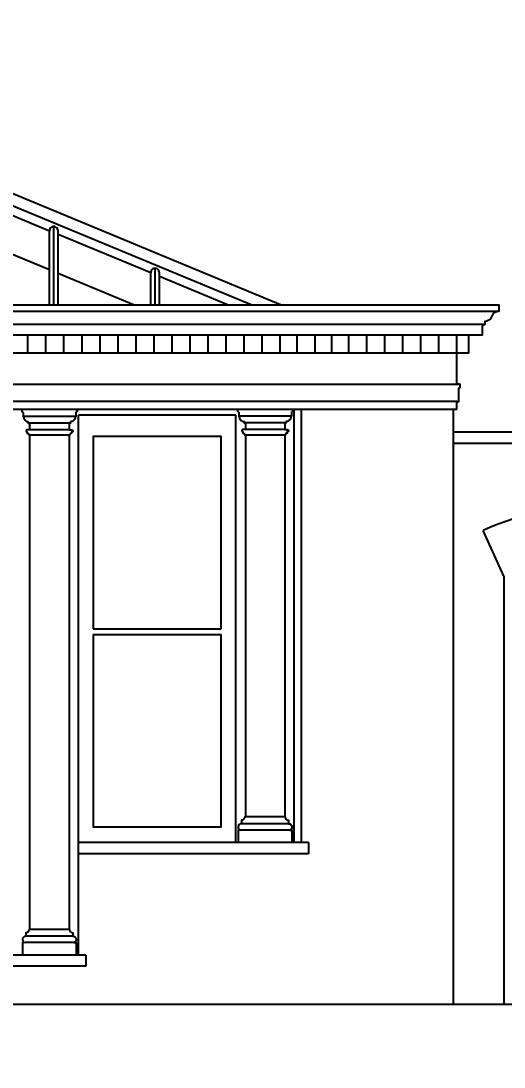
# Model space of a CAD drawing. Header units: millimetres. Extents: x -5841 to 140562, y 1006 to 102310.
# Drawn here: x 37140 to 39285, y 12876 to 17526 of the extents above; entities that cross this region are included whole.
import ezdxf

# ---------------------------------------------------------------- set-up
doc = ezdxf.new("R2010")
doc.units = ezdxf.units.MM
doc.header["$LTSCALE"] = 10
doc.layers.add('CONCEPT HOUSE', color=7, linetype='Continuous')
doc.styles.add('1-20', font='romans.shx', dxfattribs={"width": 0.8, "height": 35})
doc.styles.get("Standard").update_dxf_attribs({"font": 'arial.ttf'})
doc.dimstyles.new('1-20', dxfattribs={"dimtxt": 35, "dimasz": 40, "dimexe": 40, "dimexo": 40, "dimgap": 40, "dimtad": 1, "dimdec": 0, "dimzin": 0, "dimdsep": 46, "dimtxsty": '1-20', "dimblk": 'OBLIQUE', "dimcen": 40, "dimdle": 40, "dimclrd": 251, "dimclre": 251, "dimclrt": 251, "dimadec": 0, "dimazin": 0, "dimtfac": 1, "dimtdec": 0, "dimtix": 1, "dimtmove": 1, "dimatfit": 3, "dimfxl": 1, "dimtolj": 1, "dimtzin": 0, "dimlwd": 25, "dimarcsym": 0})
doc.dimstyles.get("Standard").update_dxf_attribs({"dimtxt": 0.18, "dimasz": 0.18, "dimexe": 0.18, "dimexo": 0.0625, "dimgap": 0.09, "dimtad": 0, "dimtih": 1, "dimtoh": 1, "dimdec": 4, "dimzin": 0, "dimdsep": 46, "dimtxsty": 'Standard', "dimcen": 0.09, "dimadec": 0, "dimazin": 0, "dimtfac": 1, "dimtdec": 4, "dimtofl": 0, "dimtmove": 0, "dimatfit": 3, "dimfxl": 1, "dimtolj": 1, "dimtzin": 0, "dimarcsym": 0})

# ---------------------------------------------------------------- blocks, each defined once
blk = doc.blocks.new('*D')
at = {"color": 0}
for p, q in [((14813.8, 14384.4), (14813.8, 14508.2)), ((14813.8, 14508), (15071.8, 14508)), ((15073, 14508), (15331, 14508)), ((15331, 14384.4), (15331, 14508.2))]:
    blk.add_line(p, q, dxfattribs=at)
for points in [[(14813.8, 14508), (14814, 14508), (14814, 14508)], [(15331, 14508), (15330.8, 14508), (15330.8, 14508)]]:
    blk.add_solid(points, dxfattribs=at)
at = {"layer": 'CONCEPT HOUSE', "color": 0}
for p, q in [((62773.1, 65663.8), (62801.4, 65635.5)), ((62787.2, 65689.7), (62787.2, 58835.1)), ((63893.6, 65649.7), (62747.2, 65649.7)), ((62787.2, 62262.4), (62670.6, 62535.3)), ((63893.6, 58875.1), (62747.2, 58875.1)), ((62773.1, 58889.2), (62801.4, 58861)), ((11738.8, 15660), (12011.7, 15776.6)), ((9049.6, 15645.8), (9077.9, 15674.1)), ((9063.8, 15243.5), (9063.8, 15700)), ((14399.6, 15645.8), (14427.9, 15674.1)), ((14413.8, 15243.5), (14413.8, 15700)), ((14453.8, 15660), (9023.8, 15660)), ((6793.6, 14148.5), (6821.8, 14120.2)), ((6807.7, 14174.3), (6807.7, 8989.3)), ((7253.9, 14134.3), (6767.7, 14134.3)), ((6807.7, 11581.8), (6691.1, 11854.8)), ((18838.8, 9698.7), (19111.7, 9815.4)), ((15163.8, 9419.3), (15163.8, 9738.7)), ((22513.8, 9338.9), (22513.8, 9738.7)), ((15123.8, 9698.7), (22553.8, 9698.7)), ((15149.6, 9684.6), (15177.9, 9712.9)), ((22499.6, 9684.6), (22527.9, 9712.9)), ((7253.9, 9029.3), (6767.7, 9029.3)), ((6793.6, 9043.5), (6821.8, 9015.2)), ((9463.8, 7725.3), (9463.8, 6739)), ((22863.8, 7725.3), (22863.8, 6739)), ((16163.8, 6779), (16494.9, 6895.6)), ((9449.6, 6764.8), (9477.9, 6793.1)), ((22849.6, 6764.8), (22877.9, 6793.1)), ((9423.8, 6779), (22903.8, 6779))]:
    blk.add_line(p, q, dxfattribs=at)
at = {"color": 0, "insert": (15072.4, 14508), "char_height": 0.18, "attachment_point": 5}
blk.add_mtext('517.2008', dxfattribs=at)
at = {"layer": 'CONCEPT HOUSE', "color": 0, "char_height": 150, "attachment_point": 5, "rotation": 90}
for s, insert in [('6775', (62670.6, 62262.4)), ('5105', (6691.1, 11581.8))]:
    blk.add_mtext(s, dxfattribs=dict(at, insert=insert))
at = {"layer": 'CONCEPT HOUSE', "color": 0, "char_height": 150, "attachment_point": 5}
for s, insert in [('5350', (11738.8, 15776.6)), ('7350', (18838.8, 9815.4)), ('13400', (16163.8, 6895.6))]:
    blk.add_mtext(s, dxfattribs=dict(at, insert=insert))
blk = doc.blocks.new('_Oblique')
at = {"color": 0}
blk.add_line((-0.35, -0.35), (0.35, 0.35), dxfattribs=at)

msp = doc.modelspace()

# ---------------------------------------------------------------- linework, layer by layer
at = {"color": 140}
for p, q in [((39128.80916, 16049.34566), (39128.80916, 16129.34566)), ((38675.86251, 16049.34566), (38595.86251, 16049.34566)), ((39128.80916, 16049.34566), (39075.86251, 16049.34566))]:
    msp.add_line(p, q, dxfattribs=at)
for points in [[(37170.86251, 16049.34566), (37090.86251, 16049.34566), (37090.86251, 16129.34566)], [(37250.86251, 16049.34566), (37170.86251, 16049.34566), (37170.86251, 16129.34566)], [(37330.86251, 16049.34566), (37250.86251, 16049.34566), (37250.86251, 16129.34566)], [(37410.86251, 16049.34566), (37330.86251, 16049.34566), (37330.86251, 16129.34566)], [(37490.86251, 16049.34566), (37410.86251, 16049.34566), (37410.86251, 16129.34566)], [(37570.86251, 16049.34566), (37490.86251, 16049.34566), (37490.86251, 16129.34566)], [(37650.86251, 16049.34566), (37570.86251, 16049.34566), (37570.86251, 16129.34566)], [(37730.86251, 16049.34566), (37650.86251, 16049.34566), (37650.86251, 16129.34566)], [(37810.86251, 16049.34566), (37730.86251, 16049.34566), (37730.86251, 16129.34566)], [(37890.86251, 16049.34566), (37810.86251, 16049.34566), (37810.86251, 16129.34566)], [(37970.86251, 16049.34566), (37890.86251, 16049.34566), (37890.86251, 16129.34566)], [(38050.86251, 16049.34566), (37970.86251, 16049.34566), (37970.86251, 16129.34566)], [(38130.86251, 16049.34566), (38050.86251, 16049.34566), (38050.86251, 16129.34566)], [(38210.86251, 16049.34566), (38130.86251, 16049.34566), (38130.86251, 16129.34566)], [(38290.86251, 16049.34566), (38210.86251, 16049.34566), (38210.86251, 16129.34566)], [(38365.86251, 16049.34566), (38290.86251, 16049.34566), (38290.86251, 16129.34566)], [(38445.86251, 16049.34566), (38365.86251, 16049.34566), (38365.86251, 16129.34566)], [(38520.86251, 16049.34566), (38445.86251, 16049.34566), (38445.86251, 16129.34566)], [(38595.86251, 16049.34566), (38520.86251, 16049.34566), (38520.86251, 16129.34566)], [(38595.86251, 16049.34566), (38595.86251, 16129.34566)], [(38755.86251, 16049.34566), (38675.86251, 16049.34566), (38675.86251, 16129.34566)], [(38835.86251, 16049.34566), (38755.86251, 16049.34566), (38755.86251, 16129.34566)], [(38915.86251, 16049.34566), (38835.86251, 16049.34566), (38835.86251, 16129.34566)], [(38995.86251, 16049.34566), (38915.86251, 16049.34566), (38915.86251, 16129.34566)], [(39075.86251, 16049.34566), (38995.86251, 16049.34566), (38995.86251, 16129.34566)]]:
    msp.add_lwpolyline(points, dxfattribs=at)
at = {"layer": 'CONCEPT HOUSE', "color": 140, "ltscale": 10}
for p, q in [((37285.40991, 16264.52479), (37285.40991, 16612.60139)), ((37266.40991, 16264.52479), (37266.40991, 16594.94344)), ((37304.40991, 16264.52479), (37304.40991, 16594.94344)), ((37735.40991, 16264.52479), (37735.40991, 16426.20529)), ((37716.40991, 16264.52479), (37716.40991, 16408.54734)), ((37754.40991, 16264.52479), (37754.40991, 16408.54734)), ((39060.40991, 15799.09372), (34122.91743, 15799.09372)), ((37380.40991, 15767.65405), (37151.40991, 15767.65405)), ((38094.40991, 15774.09372), (37395.40991, 15774.09372)), ((37395.40991, 13374.09372), (37395.40991, 15774.09372)), ((38094.40991, 13874.09372), (38094.40991, 15774.09372)), ((38338.40991, 15768.84233), (38109.40991, 15768.84233)), ((38353.40991, 13874.09372), (38353.40991, 15799.09372)), ((38385.40991, 13874.09372), (38385.40991, 15799.09372)), ((39060.40991, 13155.79064), (39060.40991, 15799.09372)), ((37359.40991, 15738.65405), (37172.40991, 15738.65405)), ((38317.40991, 15739.84233), (38130.40991, 15739.84233)), ((37353.40991, 15708.65405), (37178.40991, 15708.65405)), ((37353.40991, 15684.15405), (37178.40991, 15684.15405)), ((38311.40991, 15709.84233), (38136.40991, 15709.84233)), ((38311.40991, 15685.34233), (38136.40991, 15685.34233)), ((39060.40991, 15699.09372), (40710.40991, 15699.09372)), ((39060.40991, 15649.09372), (40710.40991, 15649.09372)), ((39285.40991, 15055.79064), (39192.45806, 15260.69294)), ((39285.40991, 13155.79064), (39285.40991, 15055.79064)), ((37460.40991, 14824.59372), (38029.40991, 14824.59372)), ((37460.40991, 14798.59372), (38029.40991, 14798.59372)), ((38328.40991, 13958.09372), (38119.40991, 13958.09372)), ((38311.40991, 13988.09372), (38136.40991, 13988.09372)), ((38331.85645, 13929.39626), (38115.96338, 13929.39626)), ((38417.40991, 13874.09372), (37395.40991, 13874.09372)), ((38417.40991, 13874.09372), (38417.40991, 13824.09372)), ((38417.40991, 13824.09372), (37395.40991, 13824.09372)), ((37353.40991, 13488.09372), (37178.40991, 13488.09372)), ((37370.40991, 13458.09372), (37161.40991, 13458.09372)), ((37373.85645, 13429.39626), (37157.96338, 13429.39626)), ((37427.40991, 13374.09372), (35343.40991, 13374.09372)), ((37427.40991, 13374.09372), (37427.40991, 13324.09372)), ((37427.40991, 13324.09372), (35343.40991, 13324.09372)), ((29690.14889, 13155.79064), (41318.45443, 13155.79064))]:
    msp.add_line(p, q, dxfattribs=at)
for points in [[(38292.56621, 16264.52479), (36863.36933, 16856.51752)], [(38161.90991, 16264.52479), (36835.40991, 16813.97908), (36385.40991, 16816.73539)], [(37266.40991, 16592.15735), (36854.40991, 16762.81334)], [(37266.40991, 16418.9746), (36863.18357, 16585.99642)], [(37716.40991, 16405.76124), (37304.40991, 16576.41723)], [(37639.28473, 16264.52479), (37304.40991, 16403.23448)], [(38057.38487, 16264.52479), (37754.40991, 16390.02113)], [(39262.3949, 16234.72865), (33710.40991, 16234.72865)], [(39199.72791, 16176.5854), (33710.40991, 16176.5854)], [(39129.10029, 16129.34566), (33710.40991, 16129.34566)], [(39075.86307, 16068.32401), (39075.86284, 16068.32401)], [(39075.86339, 16068.32401), (39075.86317, 16068.32401)], [(39089.86317, 15910.34243), (34148.82236, 15910.34243)], [(39075.86317, 15834.09372), (34122.91684, 15834.09372)], [(39075.86317, 15799.09372), (39060.40991, 15799.09372)], [(38029.40991, 14824.59372), (38029.40991, 15679.09372), (37460.40991, 15679.09372), (37460.40991, 14824.59372)], [(37460.40991, 14798.59372), (37460.40991, 13944.09372), (38029.40991, 13944.09372), (38029.40991, 14798.59372)]]:
    msp.add_lwpolyline(points, dxfattribs=at)
for points in [[(33710.40991, 16264.52479), (39262.3949, 16264.52479), (39262.3949, 16234.72865, 0.3272306618), (39229.50721, 16210.54702, -0.3021903458), (39199.72791, 16189.50572), (39199.72791, 16176.5854, 0.3843861755), (39187.6547, 16164.50998), (39187.6547, 16129.34566), (39129.10029, 16129.34566)], [(39075.86317, 15799.09372), (39075.86317, 15834.09372), (39083.86317, 15834.09372), (39083.86317, 15891.34243, -0.4142135624), (39089.86317, 15897.34243), (39089.86317, 15910.34243), (39075.86479, 15914.09329), (39075.86284, 16129.34566)], [(37142.90991, 15799.09372), (37142.90991, 15789.65405, -0.4142135624), (37148.90991, 15783.65405), (37148.90991, 15767.65405), (37151.40991, 15767.65405), (37151.40991, 15765.65405, 0.4142135624), (37172.40991, 15744.65405), (37172.40991, 15738.65405, -0.4142135624), (37178.40991, 15732.65405), (37178.40991, 15708.65405), (37167.40991, 15708.65405, 1), (37167.40991, 15698.65405), (37167.40991, 15693.15405, -0.4142135624), (37176.40991, 15684.15405), (37178.40991, 15684.15405), (37178.40991, 13488.09372), (37176.40991, 13488.09372, -0.4142135624), (37161.40991, 13473.09372), (37161.40991, 13458.09372), (37160.90991, 13458.09372, 0.9025814985), (37157.96338, 13429.39626), (37146.40991, 13429.09372), (37146.40991, 13374.09372)], [(37388.90991, 15799.09372), (37388.90991, 15789.65405, 0.4142135624), (37382.90991, 15783.65405), (37382.90991, 15767.65405), (37380.40991, 15767.65405), (37380.40991, 15765.65405, -0.4142135624), (37359.40991, 15744.65405), (37359.40991, 15738.65405, 0.4142135624), (37353.40991, 15732.65405), (37353.40991, 15708.65405), (37364.40991, 15708.65405, -1), (37364.40991, 15698.65405), (37364.40991, 15693.15405, 0.4142135624), (37355.40991, 15684.15405), (37353.40991, 15684.15405), (37353.40991, 13488.09372), (37355.40991, 13488.09372, 0.4142135624), (37370.40991, 13473.09372), (37370.40991, 13458.09372), (37370.90991, 13458.09372, -0.9025814985), (37373.85645, 13429.39626), (37385.40991, 13429.09372), (37385.40991, 13374.09372)], [(38100.90991, 15799.09372), (38100.90991, 15790.84233, -0.4142135624), (38106.90991, 15784.84233), (38106.90991, 15768.84233), (38109.40991, 15768.84233), (38109.40991, 15766.84233, 0.4142135624), (38130.40991, 15745.84233), (38130.40991, 15739.84233, -0.4142135624), (38136.40991, 15733.84233), (38136.40991, 15709.84233), (38125.40991, 15709.84233, 1), (38125.40991, 15699.84233), (38125.40991, 15694.34233, -0.4142135624), (38134.40991, 15685.34233), (38136.40991, 15685.34233), (38136.40991, 13988.09372), (38134.40991, 13988.09372, -0.4142135624), (38119.40991, 13973.09372), (38119.40991, 13958.09372), (38118.90991, 13958.09372, 0.9025814985), (38115.96338, 13929.39626), (38104.40991, 13929.09372), (38104.40991, 13874.09372)], [(38346.90991, 15799.09372), (38346.90991, 15790.84233, 0.4142135624), (38340.90991, 15784.84233), (38340.90991, 15768.84233), (38338.40991, 15768.84233), (38338.40991, 15766.84233, -0.4142135624), (38317.40991, 15745.84233), (38317.40991, 15739.84233, 0.4142135624), (38311.40991, 15733.84233), (38311.40991, 15709.84233), (38322.40991, 15709.84233, -1), (38322.40991, 15699.84233), (38322.40991, 15694.34233, 0.4142135624), (38313.40991, 15685.34233), (38311.40991, 15685.34233), (38311.40991, 13988.09372), (38313.40991, 13988.09372, 0.4142135624), (38328.40991, 13973.09372), (38328.40991, 13958.09372), (38328.90991, 13958.09372, -0.9025814985), (38331.85645, 13929.39626), (38343.40991, 13929.09372), (38343.40991, 13874.09372)]]:
    msp.add_lwpolyline(points, format="xyb", dxfattribs=at)
for centre, radius, start, end in [((37285.40991, 16593.55039), 19.051, 355.80667907, 184.19332094), ((37735.40991, 16407.15429), 19.051, 355.80667907, 184.19332094), ((39747.90991, 14036.25939), 1344.53125, 65.59906255, 114.40093745)]:
    msp.add_arc(centre, radius, start, end, dxfattribs=at)

# ---------------------------------------------------------------- dimensions: what is measured, and where the dimension line sits
at = {"color": 140, "ltscale": 10}
dim = msp.add_linear_dim(base=(15255.22877, 14508.00988), p1=(14813.78969, 14384.34459), p2=(15330.99051, 14384.34459), dimstyle='Standard', override={"dimpost": '<>'}, dxfattribs=at)
dim.commit()
dim.dimension.update_dxf_attribs({"geometry": '*D', "text_midpoint": (15072.3901, 14508.00988), "dimtype": 128})
at = {"layer": 'CONCEPT HOUSE', "color": 140, "ltscale": 10}
for base, p1, p2, middle in [((9063.78969, 15659.95344), (14413.78969, 15203.48064), (9063.78969, 15203.48064), (11738.78969, 15776.59055)), ((22513.78969, 9698.7332), (15163.78969, 9379.34459), (22513.78969, 9298.87511), (18838.78969, 9815.37031)), ((22863.78969, 6778.95432), (9463.78969, 7765.33001), (22863.78969, 7765.33001), (16163.78969, 6895.59143))]:
    dim = msp.add_linear_dim(base=base, p1=p1, p2=p2, dimstyle='1-20', override={"dimtxt": 150, "dimpost": '<>', "dimtxsty": 'Standard'}, dxfattribs=at)
    dim.commit()
    dim.dimension.update_dxf_attribs({"geometry": '*D', "text_midpoint": middle})
dim = msp.add_linear_dim(base=(6807.69457, 9029.34459), p1=(7293.90425, 14134.34459), p2=(7293.90425, 9029.34459), angle=90, dimstyle='1-20', override={"dimtxt": 150, "dimpost": '<>', "dimtxsty": 'Standard'}, dxfattribs=at)
dim.commit()
dim.dimension.update_dxf_attribs({"geometry": '*D', "text_midpoint": (6691.10862, 11581.84459)})
at = {"layer": 'CONCEPT HOUSE', "color": 6, "ltscale": 10}
dim = msp.add_linear_dim(base=(62787.20868, 58875.10169), p1=(63933.6128, 65649.68692), p2=(63933.6128, 58875.10169), angle=90, dimstyle='1-20', override={"dimtxt": 150, "dimpost": '<>', "dimtxsty": 'Standard'}, dxfattribs=at)
dim.commit()
dim.dimension.update_dxf_attribs({"geometry": '*D', "text_midpoint": (62670.62274, 62262.3943)})

doc.saveas('drawing.dxf')
